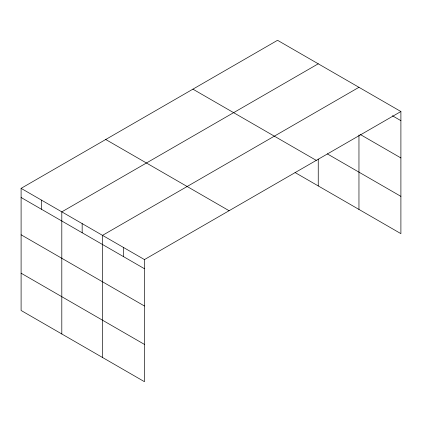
<?xml version="1.0" encoding="UTF-8"?>
<svg xmlns="http://www.w3.org/2000/svg" width="422" height="422" viewBox="0 0 422 422"><rect width="100%" height="100%" fill="white"/><g stroke="black" fill="none" stroke-linecap="round" stroke-linejoin="round"><path stroke-width="0.63" d="M400.9 111.524L277.539 40.301L21.1 188.354L21.1 310.476L144.461 381.699L144.461 259.577L400.9 111.524L400.9 233.646L295.068 172.545M318.246 63.806L61.807 211.86L61.807 333.981M358.958 87.307L102.52 235.36L102.52 357.481M392.397 115.76L400.9 120.666M360.093 134.391L400.9 157.949M327.293 153.866L400.9 196.362M192.912 89.158L316.273 160.381M105.727 139.497L229.088 210.72M21.1 188.354L144.461 259.577M21.1 197.501L144.461 268.724M21.1 234.785L144.461 306.003M21.1 273.198L144.461 344.415M358.958 135.035L358.958 209.428M318.246 159.11L318.246 185.928M123.488 247.471L123.488 256.613M82.163 223.607L82.163 232.754M41.456 200.107L41.456 209.254"/></g></svg>
